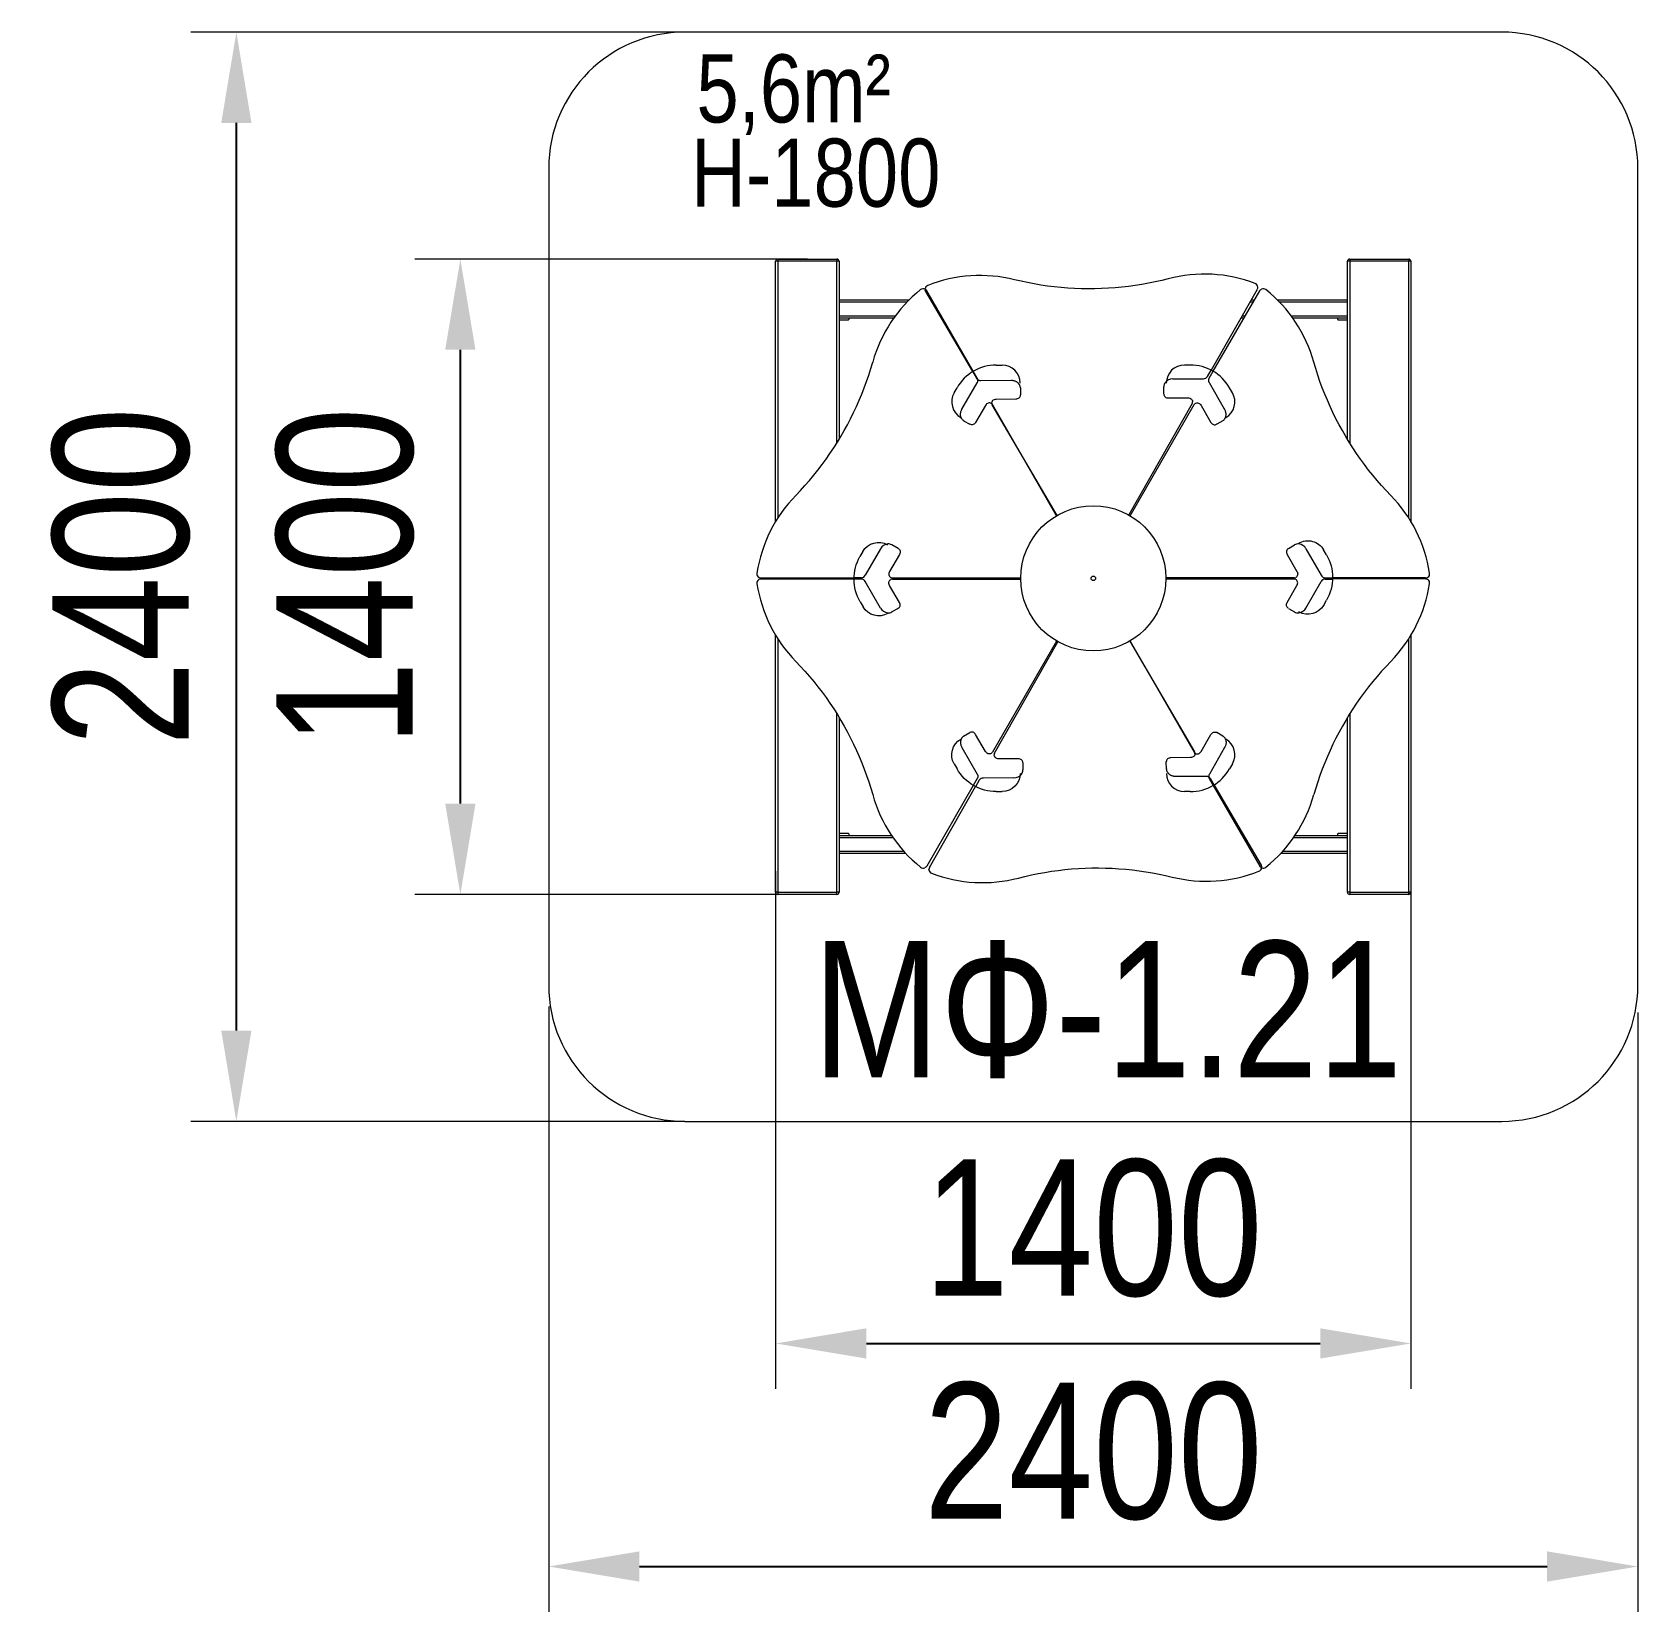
# Model space of a CAD drawing. Header units: millimetres. Extents: x -2254 to 1285, y -2199 to 1282.
import ezdxf

# ---------------------------------------------------------------- set-up
doc = ezdxf.new("R2010")
doc.units = ezdxf.units.MM
for name, color, linetype in [('DIKOM_АРТИКУЛ', 7, 'Continuous'), ('DIKOM_ЗОНА', 90, 'Continuous'), ('DIKOM_ОБЪЕКТ', 7, 'Continuous'), ('DIKOM_РАЗМЕР_ЗОНА', 7, 'Continuous'), ('DIKOM_РАЗМЕР_ОБЪЕКТА', 7, 'Continuous')]:
    doc.layers.add(name, color=color, linetype=linetype)
doc.styles.add('style1', font='arialbd.ttf', dxfattribs={"width": 0.8})
doc.dimstyles.new('1-50', dxfattribs={"dimtxt": 300, "dimasz": 200, "dimexe": 100, "dimexo": 0, "dimgap": 100, "dimtad": 1, "dimtxsty": 'style1', "dimcen": 200, "dimclrd": 7, "dimclre": 7, "dimclrt": 7, "dimadec": 1, "dimazin": 2, "dimtfac": 1, "dimtmove": 0, "dimatfit": 2, "dimfxl": 0, "dimlwd": 25, "dimlwe": 18, "dimarcsym": 0})

# ---------------------------------------------------------------- blocks, each defined once
blk = doc.blocks.new('*D1')
at = {"layer": 'Defpoints', "color": 0, "lineweight": 15, "transparency": 16777216}
for p in [(-1115.3, -865.1), (1284.7, -878.3), (1284.7, -2098.9)]:
    blk.add_point(p, dxfattribs=at)
at = {"layer": 'DIKOM_РАЗМЕР_ЗОНА', "color": 7, "lineweight": 18, "transparency": 16777216}
for p, q in [((-1115.3, -865.1), (-1115.3, -2198.9)), ((1284.7, -878.3), (1284.7, -2198.9))]:
    blk.add_line(p, q, dxfattribs=at)
at = {"layer": 'DIKOM_РАЗМЕР_ЗОНА', "color": 7, "lineweight": 25, "transparency": 16777216}
blk.add_line((-915.3, -2098.9), (1084.7, -2098.9), dxfattribs=at)
at = {"layer": 'DIKOM_РАЗМЕР_ЗОНА', "color": 7, "lineweight": 15, "transparency": 16777216}
for points in [[(-915.3, -2065.5), (-915.3, -2132.2), (-1115.3, -2098.9)], [(1084.7, -2065.5), (1084.7, -2132.2), (1284.7, -2098.9)]]:
    blk.add_solid(points, dxfattribs=at)
at = {"layer": 'DIKOM_РАЗМЕР_ЗОНА', "color": 7, "lineweight": 200, "transparency": 16777216, "insert": (84.7, -1845.7), "char_height": 300, "attachment_point": 5, "style": 'style1'}
blk.add_mtext('{\\fArial|b0|i0|c204|p34;2400}', dxfattribs=at)
blk = doc.blocks.new('*D2')
at = {"layer": 'Defpoints', "color": 0, "lineweight": 15, "transparency": 16777216}
for p in [(-1803.5, 1282), (-815.3, 1282), (-815.3, -1118)]:
    blk.add_point(p, dxfattribs=at)
at = {"layer": 'DIKOM_РАЗМЕР_ЗОНА', "color": 7, "lineweight": 18, "transparency": 16777216}
for p, q in [((-815.3, 1282), (-1903.5, 1282)), ((-815.3, -1118), (-1903.5, -1118))]:
    blk.add_line(p, q, dxfattribs=at)
at = {"layer": 'DIKOM_РАЗМЕР_ЗОНА', "color": 7, "lineweight": 25, "transparency": 16777216}
blk.add_line((-1803.5, -918), (-1803.5, 1082), dxfattribs=at)
at = {"layer": 'DIKOM_РАЗМЕР_ЗОНА', "color": 7, "lineweight": 15, "transparency": 16777216}
for points in [[(-1836.8, 1082), (-1770.2, 1082), (-1803.5, 1282)], [(-1836.8, -918), (-1770.2, -918), (-1803.5, -1118)]]:
    blk.add_solid(points, dxfattribs=at)
at = {"layer": 'DIKOM_РАЗМЕР_ЗОНА', "color": 7, "lineweight": 200, "transparency": 16777216, "insert": (-2056.7, 82), "char_height": 300, "attachment_point": 5, "rotation": 90, "style": 'style1'}
blk.add_mtext('{\\fArial|b0|i0|c204|p34;2400}', dxfattribs=at)
blk = doc.blocks.new('*D3')
at = {"layer": 'Defpoints', "color": 0, "linetype": 'Continuous', "lineweight": 15, "transparency": 16777216}
for p in [(784.7, -507.1), (-615.3, -567.1), (784.7, -1607.4)]:
    blk.add_point(p, dxfattribs=at)
at = {"layer": 'DIKOM_РАЗМЕР_ОБЪЕКТА', "color": 7, "linetype": 'Continuous', "lineweight": 18, "transparency": 16777216}
for p, q in [((784.7, -507.1), (784.7, -1707.4)), ((-615.3, -567.1), (-615.3, -1707.4))]:
    blk.add_line(p, q, dxfattribs=at)
at = {"layer": 'DIKOM_РАЗМЕР_ОБЪЕКТА', "color": 7, "linetype": 'Continuous', "lineweight": 25, "transparency": 16777216}
blk.add_line((-415.3, -1607.4), (584.7, -1607.4), dxfattribs=at)
at = {"layer": 'DIKOM_РАЗМЕР_ОБЪЕКТА', "color": 7, "linetype": 'Continuous', "lineweight": 15, "transparency": 16777216}
for points in [[(-415.3, -1574), (-415.3, -1640.7), (-615.3, -1607.4)], [(584.7, -1574), (584.7, -1640.7), (784.7, -1607.4)]]:
    blk.add_solid(points, dxfattribs=at)
at = {"layer": 'DIKOM_РАЗМЕР_ОБЪЕКТА', "color": 7, "linetype": 'Continuous', "lineweight": 40, "transparency": 16777216, "insert": (84.7, -1354.2), "char_height": 300, "attachment_point": 5, "style": 'style1'}
blk.add_mtext('{\\fArial|b0|i0|c204|p34;1400}', dxfattribs=at)
blk = doc.blocks.new('*D4')
at = {"layer": 'Defpoints', "color": 0, "linetype": 'Continuous', "lineweight": 15, "transparency": 16777216}
for p in [(-1309.9, 782), (-545.3, 782), (-545.3, -618)]:
    blk.add_point(p, dxfattribs=at)
at = {"layer": 'DIKOM_РАЗМЕР_ОБЪЕКТА', "color": 7, "linetype": 'Continuous', "lineweight": 18, "transparency": 16777216}
for p, q in [((-545.3, 782), (-1409.9, 782)), ((-545.3, -618), (-1409.9, -618))]:
    blk.add_line(p, q, dxfattribs=at)
at = {"layer": 'DIKOM_РАЗМЕР_ОБЪЕКТА', "color": 7, "linetype": 'Continuous', "lineweight": 25, "transparency": 16777216}
blk.add_line((-1309.9, -418), (-1309.9, 582), dxfattribs=at)
at = {"layer": 'DIKOM_РАЗМЕР_ОБЪЕКТА', "color": 7, "linetype": 'Continuous', "lineweight": 15, "transparency": 16777216}
for points in [[(-1343.3, 582), (-1276.6, 582), (-1309.9, 782)], [(-1343.3, -418), (-1276.6, -418), (-1309.9, -618)]]:
    blk.add_solid(points, dxfattribs=at)
at = {"layer": 'DIKOM_РАЗМЕР_ОБЪЕКТА', "color": 7, "linetype": 'Continuous', "lineweight": 40, "transparency": 16777216, "insert": (-1563.1, 82), "char_height": 300, "attachment_point": 5, "rotation": 90, "style": 'style1'}
blk.add_mtext('{\\fArial|b0|i0|c204|p34;1400}', dxfattribs=at)
blk = doc.blocks.new('ве')
at = {"color": 7, "linetype": 'Continuous', "lineweight": 15}
for p, q in [((28439.7, -217599.4), (28452.4, -217599.4)), ((28346.8, -217660.4), (28353.1, -217649.4))]:
    blk.add_line(p, q, dxfattribs=at)
for centre, radius, start, end in [((28439.7, -217699.4), 100, 90, 150), ((28452.4, -217639.4), 40, 0, 90), ((28381.4, -217680.4), 40, 150, 240)]:
    blk.add_arc(centre, radius, start, end, dxfattribs=at)

msp = doc.modelspace()

# ---------------------------------------------------------------- linework, layer by layer
at = {"layer": 'DIKOM_ЗОНА', "color": 3, "lineweight": 15}
msp.add_lwpolyline([(1284.727, -818.026), (1284.727, 981.974, 0.41421356), (984.727, 1281.974), (-815.273, 1281.974, 0.41421356), (-1115.273, 981.974), (-1115.273, -818.026, 0.41421356), (-815.273, -1118.026), (984.727, -1118.026, 0.41421356)], format="xyb", close=True, dxfattribs=at)
at = {"layer": 'DIKOM_ОБЪЕКТ', "color": 7, "linetype": 'Continuous', "lineweight": 15}
for p, q in [((-610.273, 781.974), (-480.273, 781.974)), ((-610.273, 781.974), (-610.273, 776.974)), ((-480.273, 781.974), (-480.273, 776.974)), ((649.727, 781.974), (779.727, 781.974)), ((649.727, 781.974), (649.727, 776.974)), ((779.727, 781.974), (779.727, 776.974)), ((-610.273, 776.974), (-615.273, 776.974)), ((-615.273, 203.526), (-615.273, 776.974)), ((-480.273, 776.974), (-610.273, 776.974)), ((-610.273, 776.974), (-610.273, 211.585)), ((-475.273, 776.974), (-480.273, 776.974)), ((-480.273, 376.622), (-480.273, 776.974)), ((-475.273, 776.974), (-475.273, 384.788)), ((649.727, 776.974), (644.727, 776.974)), ((644.727, 384.788), (644.727, 776.974)), ((779.727, 776.974), (649.727, 776.974)), ((649.727, 776.974), (649.727, 376.622)), ((784.727, 776.974), (779.727, 776.974)), ((779.727, 211.585), (779.727, 776.974)), ((784.727, 776.974), (784.727, 203.526)), ((-285.497, 715.417), (-285.93, 715.667)), ((-285.792, 715.245), (-285.796, 715.745)), ((-180.981, 533.858), (-284.508, 710.591)), ((-179.675, 534.618), (-282.087, 712)), ((445.966, 715.195), (344.674, 537.171)), ((349.129, 534.618), (451.541, 712)), ((447.188, 720.365), (447.191, 719.865)), ((454.951, 715.417), (455.384, 715.667)), ((-475.273, 691.974), (-320.873, 691.974)), ((-325.773, 686.974), (-475.273, 686.974)), ((-273.603, 691.974), (-270.525, 691.974)), ((-267.638, 686.974), (-270.674, 686.974)), ((437.092, 686.974), (429.909, 686.974)), ((432.754, 691.974), (439.979, 691.974)), ((490.327, 691.974), (644.727, 691.974)), ((490.327, 691.974), (644.727, 691.974)), ((644.727, 686.974), (495.227, 686.974)), ((644.727, 686.974), (495.227, 686.974)), ((-475.273, 656.974), (-351.124, 656.974)), ((-475.273, 656.974), (-351.124, 656.974)), ((-354.763, 651.974), (-475.273, 651.974)), ((-475.273, 647.974), (-454.773, 647.974)), ((-453.273, 649.474), (-453.273, 651.974)), ((-354.763, 651.974), (-453.273, 651.974)), ((-253.101, 656.974), (-250.318, 656.974)), ((-247.431, 651.974), (-250.172, 651.974)), ((416.885, 651.974), (409.995, 651.974)), ((412.84, 656.974), (419.772, 656.974)), ((520.578, 656.974), (644.727, 656.974)), ((644.727, 651.974), (524.217, 651.974)), ((622.727, 651.974), (622.727, 649.474)), ((624.227, 647.974), (644.727, 647.974)), ((-172.118, 518.727), (-180.981, 533.858)), ((-170.907, 519.431), (-179.675, 534.618)), ((298.347, 548.472), (285.667, 548.472)), ((336.193, 523.22), (344.261, 537.4)), ((340.361, 519.431), (349.129, 534.618)), ((-204.665, 451.089), (-171.005, 509.389)), ((-96.023, 514.271), (-163.341, 513.846)), ((-75.923, 498.514), (-75.825, 482.926)), ((240.169, 484.917), (240.07, 500.506)), ((259.961, 517.952), (327.279, 518.376)), ((374.119, 451.089), (340.459, 509.389)), ((391.289, 487.491), (384.949, 498.472)), ((4.831, 217.096), (-137.951, 460.841)), ((3.752, 216.468), (-137.491, 461.108)), ((-129.086, 473.43), (-85.767, 473.703)), ((-75.825, 482.926), (-75.822, 482.426)), ((302.568, 463.617), (162.87, 218.092)), ((165.702, 216.468), (306.945, 461.108)), ((250.226, 475.82), (293.545, 476.093)), ((-200.91, 425.827), (-187.41, 418.033)), ((-152.817, 459.629), (-174.477, 422.113)), ((322.271, 459.629), (343.931, 422.113)), ((370.364, 425.827), (356.864, 418.033)), ((-187.41, 418.033), (-186.977, 417.783)), ((356.864, 418.033), (356.431, 417.783)), ((-383.91, 143.503), (-417.57, 85.202)), ((-345.41, 144.369), (-358.91, 152.163)), ((514.864, 144.369), (528.364, 152.163)), ((553.364, 143.503), (587.024, 85.202)), ((-342.477, 131.128), (-364.137, 93.612)), ((511.931, 131.128), (533.591, 93.612)), ((-652.429, 80.872), (-651.996, 80.622)), ((-652.429, 75.685), (-651.996, 75.935)), ((-647.331, 79.378), (-442.508, 79.378)), ((-647.331, 77.18), (-442.508, 77.18)), ((-615.273, 77.18), (-615.273, 79.378)), ((-610.273, 79.378), (-610.273, 77.18)), ((-480.273, 77.18), (-480.273, 79.378)), ((-475.273, 79.378), (-475.273, 77.18)), ((-426.188, 79.85), (-442.503, 79.85)), ((-426.188, 76.708), (-442.503, 76.708)), ((-383.91, 13.055), (-417.57, 71.355)), ((-357.755, 79.6), (-75.269, 79.6)), ((-357.755, 76.958), (-75.269, 76.958)), ((527.209, 79.6), (244.723, 79.6)), ((527.209, 76.958), (244.723, 76.958)), ((553.364, 13.055), (587.024, 71.355)), ((595.642, 79.85), (611.957, 79.85)), ((595.642, 76.708), (611.957, 76.708)), ((816.785, 79.378), (611.962, 79.378)), ((816.785, 77.18), (611.962, 77.18)), ((644.727, 77.18), (644.727, 79.378)), ((649.727, 79.378), (649.727, 77.18)), ((779.727, 77.18), (779.727, 79.378)), ((784.727, 79.378), (784.727, 77.18)), ((821.883, 80.872), (821.45, 80.622)), ((821.883, 75.685), (821.45, 75.935)), ((-342.477, 25.429), (-364.137, 62.945)), ((511.931, 25.429), (533.591, 62.945)), ((-345.41, 12.189), (-358.91, 4.394)), ((514.864, 12.189), (528.364, 4.394)), ((-615.273, -613.041), (-615.273, -46.968)), ((-610.273, -55.028), (-610.273, -618.026)), ((3.752, -59.911), (-137.491, -304.551)), ((-132.779, -306.864), (6.92, -61.339)), ((164.958, -60.343), (307.74, -304.088)), ((165.702, -59.911), (306.945, -304.551)), ((779.727, -618.026), (779.727, -55.028)), ((784.727, -46.968), (784.727, -613.044)), ((-480.273, -618.026), (-480.273, -220.065)), ((-480.273, -613.026), (-480.273, -220.065)), ((-475.273, -228.23), (-475.273, -484.026)), ((-475.273, -228.23), (-475.273, -613.026)), ((644.727, -613.026), (644.727, -228.23)), ((644.727, -484.026), (644.727, -228.23)), ((649.727, -220.065), (649.727, -613.026)), ((649.727, -220.065), (649.727, -618.026)), ((-200.91, -269.27), (-187.41, -261.475)), ((-187.41, -261.475), (-186.977, -261.225)), ((-152.817, -303.071), (-174.477, -265.556)), ((322.271, -303.071), (343.931, -265.556)), ((356.864, -261.475), (356.431, -261.225)), ((370.364, -269.27), (356.864, -261.475)), ((-204.665, -294.531), (-171.005, -352.832)), ((298.875, -316.678), (255.556, -316.951)), ((374.119, -294.531), (340.459, -352.832)), ((-80.437, -319.068), (-123.756, -319.341)), ((-70.379, -328.165), (-70.281, -343.753)), ((245.614, -326.174), (245.611, -325.674)), ((245.713, -341.762), (245.614, -326.174)), ((-179.675, -378.06), (-282.087, -555.442)), ((-276.177, -558.443), (-174.885, -380.418)), ((-170.907, -362.874), (-179.675, -378.06)), ((-166.404, -366.467), (-174.472, -380.647)), ((-90.172, -361.199), (-157.49, -361.624)), ((265.812, -357.518), (333.131, -357.094)), ((340.361, -362.874), (349.129, -378.06)), ((341.907, -361.975), (350.77, -377.106)), ((349.129, -378.06), (451.541, -555.442)), ((350.77, -377.106), (454.298, -553.839)), ((-454.773, -484.026), (-475.273, -484.026)), ((-475.273, -488.026), (-359.874, -488.026)), ((-356.451, -493.026), (-475.273, -493.026)), ((-356.451, -493.026), (-475.273, -493.026)), ((-453.273, -488.026), (-453.273, -485.526)), ((-453.273, -488.026), (-359.874, -488.026)), ((644.727, -493.026), (525.905, -493.026)), ((529.328, -488.026), (644.727, -488.026)), ((622.727, -485.526), (622.727, -488.026)), ((644.727, -484.026), (624.227, -484.026)), ((-475.273, -523.026), (-332.634, -523.026)), ((-475.273, -523.026), (-332.634, -523.026)), ((-328.042, -528.026), (-475.273, -528.026)), ((-328.042, -528.026), (-475.273, -528.026)), ((644.727, -528.026), (497.496, -528.026)), ((502.088, -523.026), (644.727, -523.026)), ((-285.497, -558.86), (-285.93, -559.11)), ((-277.399, -563.612), (-277.402, -563.112)), ((454.951, -558.86), (455.384, -559.11)), ((455.582, -558.493), (455.585, -558.993)), ((-610.273, -613.026), (-615.273, -613.026)), ((-610.273, -613.026), (-480.273, -613.026)), ((-480.273, -618.026), (-610.273, -618.026)), ((-475.273, -613.026), (-480.273, -613.026)), ((649.727, -613.026), (644.727, -613.026)), ((649.727, -613.026), (779.727, -613.026)), ((649.727, -613.026), (649.727, -618.026)), ((779.727, -618.026), (649.727, -618.026)), ((784.727, -613.026), (779.727, -613.026)), ((779.727, -613.026), (779.727, -618.026))]:
    msp.add_line(p, q, dxfattribs=at)
at = {"layer": 'DIKOM_ОБЪЕКТ', "color": 7, "linetype": 'Continuous', "lineweight": 15, "flags": 128}
for points in [[(249.953, 738.597), (235.6, 735.011), (221.148, 731.734), (206.608, 728.771), (191.988, 726.121), (177.297, 723.787), (162.544, 721.77), (147.738, 720.072), (132.889, 718.693), (118.005, 717.635), (103.097, 716.898), (88.172, 716.482), (73.241, 716.388), (58.312, 716.615), (43.395, 717.165), (28.5, 718.036), (13.634, 719.227), (-1.192, 720.738), (-15.969, 722.569), (-30.688, 724.718), (-45.341, 727.183), (-59.917, 729.963), (-74.408, 733.057), (-88.806, 736.462)], [(-570.737, 261.318), (-560.521, 272.019), (-550.527, 282.959), (-540.761, 294.131), (-531.227, 305.528), (-521.934, 317.143), (-512.885, 328.968), (-504.087, 340.997), (-495.545, 353.222), (-487.265, 365.634), (-479.251, 378.228), (-471.509, 390.994), (-464.043, 403.925), (-456.859, 417.013), (-449.959, 430.25), (-443.35, 443.627), (-437.034, 457.137), (-431.016, 470.77), (-425.299, 484.519), (-419.887, 498.375), (-414.784, 512.33), (-409.992, 526.374), (-405.514, 540.499), (-401.354, 554.697)], [(740.191, 261.318), (729.975, 272.019), (719.981, 282.959), (710.215, 294.131), (700.681, 305.528), (691.388, 317.143), (682.339, 328.968), (673.541, 340.997), (664.999, 353.222), (656.719, 365.634), (648.705, 378.228), (640.963, 390.994), (633.497, 403.925), (626.313, 417.013), (619.413, 430.25), (612.804, 443.627), (606.488, 457.137), (600.47, 470.77), (594.753, 484.519), (589.341, 498.375), (584.238, 512.33), (579.446, 526.374), (574.968, 540.499), (570.808, 554.697)], [(-140.317, 463.959), (-141.467, 464.499), (-143.193, 464.919), (-145.007, 464.942), (-146.834, 464.567), (-148.598, 463.811), (-150.226, 462.703), (-151.652, 461.289), (-152.817, 459.629)], [(-139.031, 464.707), (-138.932, 465.973), (-138.443, 467.681), (-137.566, 469.269), (-136.338, 470.671), (-134.807, 471.83), (-133.039, 472.698), (-131.105, 473.239), (-129.086, 473.43)], [(-85.767, 473.703), (-83.817, 473.882), (-81.944, 474.386), (-80.221, 475.198), (-78.712, 476.284), (-77.477, 477.604), (-76.562, 479.107), (-76.003, 480.735), (-75.822, 482.426)], [(240.172, 484.417), (240.375, 482.729), (240.954, 481.108), (241.887, 479.617), (243.139, 478.312), (244.661, 477.245), (246.395, 476.456), (248.274, 475.975), (250.226, 475.82)], [(293.545, 476.093), (295.567, 475.928), (297.507, 475.411), (299.286, 474.566), (300.831, 473.427), (302.077, 472.04), (302.974, 470.463), (303.484, 468.761), (303.599, 467.496)], [(309.771, 463.959), (310.921, 464.499), (312.647, 464.919), (314.461, 464.942), (316.288, 464.567), (318.052, 463.811), (319.68, 462.703), (321.106, 461.289), (322.271, 459.629)], [(-174.477, 422.113), (-175.597, 420.507), (-176.961, 419.128), (-178.519, 418.031), (-180.209, 417.257), (-181.968, 416.837), (-183.726, 416.785), (-185.418, 417.104), (-186.977, 417.783)], [(343.931, 422.113), (345.051, 420.507), (346.415, 419.128), (347.973, 418.031), (349.663, 417.257), (351.422, 416.837), (353.18, 416.785), (354.872, 417.104), (356.431, 417.783)], [(-344.977, 144.119), (-343.61, 143.108), (-342.488, 141.802), (-341.653, 140.253), (-341.138, 138.52), (-340.963, 136.669), (-341.135, 134.772), (-341.646, 132.901), (-342.477, 131.128)], [(514.431, 144.119), (513.064, 143.108), (511.942, 141.802), (511.107, 140.253), (510.592, 138.52), (510.417, 136.669), (510.589, 134.772), (511.1, 132.901), (511.931, 131.128)], [(-364.137, 93.612), (-364.993, 91.773), (-365.503, 89.832), (-365.649, 87.867), (-365.422, 85.961), (-364.833, 84.192), (-363.906, 82.633), (-362.679, 81.348), (-361.637, 80.622)], [(-364.137, 62.945), (-364.993, 64.784), (-365.503, 66.726), (-365.649, 68.69), (-365.422, 70.596), (-364.833, 72.365), (-363.906, 73.925), (-362.679, 75.209), (-361.637, 75.935)], [(533.591, 93.612), (534.447, 91.773), (534.957, 89.832), (535.103, 87.867), (534.876, 85.961), (534.287, 84.192), (533.36, 82.633), (532.133, 81.348), (531.091, 80.622)], [(533.591, 62.945), (534.447, 64.784), (534.957, 66.726), (535.103, 68.69), (534.876, 70.596), (534.287, 72.365), (533.36, 73.925), (532.133, 75.209), (531.091, 75.935)], [(-344.977, 12.439), (-343.61, 13.45), (-342.488, 14.755), (-341.653, 16.304), (-341.138, 18.037), (-340.963, 19.888), (-341.135, 21.785), (-341.646, 23.656), (-342.477, 25.429)], [(514.431, 12.439), (513.064, 13.45), (511.942, 14.755), (511.107, 16.304), (510.592, 18.037), (510.417, 19.888), (510.589, 21.785), (511.1, 23.656), (511.931, 25.429)], [(-570.737, -104.76), (-560.521, -115.462), (-550.527, -126.402), (-540.761, -137.574), (-531.227, -148.971), (-521.934, -160.586), (-512.885, -172.411), (-504.087, -184.44), (-495.545, -196.664), (-487.265, -209.077), (-479.251, -221.67), (-471.509, -234.437), (-464.043, -247.368), (-456.859, -260.456), (-449.959, -273.693), (-443.35, -287.07), (-437.034, -300.579), (-431.016, -314.213), (-425.299, -327.962), (-419.887, -341.818), (-414.784, -355.773), (-409.992, -369.817), (-405.514, -383.942), (-401.354, -398.139)], [(740.191, -104.76), (729.975, -115.462), (719.981, -126.402), (710.215, -137.574), (700.681, -148.971), (691.388, -160.586), (682.339, -172.411), (673.541, -184.44), (664.999, -196.664), (656.719, -209.077), (648.705, -221.67), (640.963, -234.437), (633.497, -247.368), (626.313, -260.456), (619.413, -273.693), (612.804, -287.07), (606.488, -300.579), (600.47, -314.213), (594.753, -327.962), (589.341, -341.818), (584.238, -355.773), (579.446, -369.817), (574.968, -383.942), (570.808, -398.139)], [(-174.477, -265.556), (-175.597, -263.949), (-176.961, -262.571), (-178.519, -261.474), (-180.209, -260.7), (-181.968, -260.279), (-183.726, -260.228), (-185.418, -260.547), (-186.977, -261.225)], [(343.931, -265.556), (345.051, -263.949), (346.415, -262.571), (347.973, -261.474), (349.663, -260.7), (351.422, -260.279), (353.18, -260.228), (354.872, -260.547), (356.431, -261.225)], [(-140.317, -307.402), (-141.467, -307.941), (-143.193, -308.361), (-145.007, -308.385), (-146.834, -308.01), (-148.598, -307.253), (-150.226, -306.145), (-151.652, -304.732), (-152.817, -303.071)], [(-123.756, -319.341), (-125.777, -319.175), (-127.718, -318.659), (-129.497, -317.814), (-131.042, -316.674), (-132.288, -315.287), (-133.185, -313.711), (-133.695, -312.009), (-133.81, -310.744)], [(255.556, -316.951), (253.607, -317.129), (251.734, -317.634), (250.01, -318.445), (248.501, -319.532), (247.266, -320.852), (246.352, -322.355), (245.793, -323.983), (245.611, -325.674)], [(308.82, -307.955), (308.721, -309.221), (308.232, -310.929), (307.356, -312.517), (306.127, -313.919), (304.597, -315.078), (302.828, -315.946), (300.895, -316.486), (298.875, -316.678)], [(309.771, -307.402), (310.921, -307.941), (312.647, -308.361), (314.461, -308.385), (316.288, -308.01), (318.052, -307.253), (319.68, -306.145), (321.106, -304.732), (322.271, -303.071)], [(-70.383, -327.665), (-70.585, -325.977), (-71.165, -324.356), (-72.098, -322.864), (-73.35, -321.56), (-74.872, -320.493), (-76.606, -319.703), (-78.485, -319.222), (-80.437, -319.068)], [(-80.163, -581.845), (-65.81, -578.258), (-51.359, -574.982), (-36.819, -572.018), (-22.199, -569.369), (-7.508, -567.035), (7.245, -565.018), (22.051, -563.32), (36.9, -561.941), (51.784, -560.883), (66.693, -560.145), (81.617, -559.73), (96.548, -559.635), (111.477, -559.863), (126.394, -560.413), (141.29, -561.283), (156.155, -562.475), (170.981, -563.986), (185.758, -565.817), (200.478, -567.965), (215.13, -570.431), (229.706, -573.211), (244.198, -576.305), (258.595, -579.71)]]:
    msp.add_lwpolyline(points, dxfattribs=at)
at = {"layer": 'DIKOM_ОБЪЕКТ', "color": 7, "linetype": 'Continuous', "lineweight": 15}
for radius in [160, 5]:
    msp.add_circle((84.727, 78.472), radius, dxfattribs=at)
for centre, radius, start, end in [((-610.273, 776.974), 5, 90, 180), ((-480.273, 776.974), 5, 0, 90), ((649.727, 776.974), 5, 90, 180), ((779.727, 776.974), 5, 0, 90), ((-164.428, 431.753), 313.953, 76.062023, 111.595169), ((329.398, 434.661), 314.147, 69.13836, 104.648732), ((-99.116, 469.736), 313.953, 128.765902, 164.299048), ((-289.972, 707.962), 8.71, 63.817732, 131.072229), ((-277.1, 715.448), 8.71, 109.288842, 176.543339), ((438.515, 719.983), 8.68, 2.264015, 71.494231), ((439.493, 719.834), 7.698, 330.000175, 0.226605), ((459.426, 707.962), 8.71, 48.927771, 116.182268), ((268.57, 469.736), 313.953, 15.700952, 51.234098), ((-454.773, 649.474), 1.5, 270, 0), ((624.227, 649.474), 1.5, 180, 270), ((285.667, 508.472), 40, 90, 180), ((298.347, 448.472), 100, 30, 90), ((255.73, 500.51), 15.659, 144.674535, 180.014221), ((259.583, 497.281), 20.674, 88.953495, 143.550532), ((327.487, 528.617), 10.243, 268.836235, 328.200238), ((-144.181, 457.302), 7.697, 29.636058, 59.868579), ((-131.335, 464.773), 7.697, 180.492492, 210.725014), ((295.903, 467.466), 7.697, 329.997129, 0.22965), ((313.635, 457.302), 7.697, 120.131421, 150.363942), ((356.648, 467.491), 40, 300, 30), ((-345.856, 41.961), 314.147, 135.712339, 171.222711), ((515.31, 41.961), 314.147, 8.777289, 44.287661), ((-365.758, 133.609), 20.674, 96.810539, 151.407576), ((-366.658, 138.554), 15.659, 60.34685, 95.686536), ((536.112, 138.554), 15.659, 84.313464, 119.65315), ((535.212, 133.609), 20.674, 28.592424, 83.189461), ((-647.808, 88.222), 8.68, 168.86684, 238.097056), ((-647.808, 68.336), 8.68, 121.902944, 191.13316), ((-648.163, 87.298), 7.698, 240.134466, 270.360897), ((-648.163, 69.259), 7.698, 89.639103, 119.865534), ((-426.574, 90.086), 10.243, 272.160833, 331.524836), ((-426.574, 66.471), 10.243, 28.475164, 87.839167), ((-357.804, 87.296), 7.697, 240.131421, 270.363942), ((-357.804, 69.261), 7.697, 89.636058, 119.868579), ((527.258, 87.296), 7.697, 269.636058, 299.868579), ((527.258, 69.261), 7.697, 60.131421, 90.363942), ((596.028, 90.086), 10.243, 208.475164, 267.839167), ((596.028, 66.471), 10.243, 92.160833, 151.524836), ((817.617, 87.298), 7.698, 269.639103, 299.865534), ((817.617, 69.259), 7.698, 60.134466, 90.360897), ((817.262, 88.222), 8.68, 301.902944, 11.13316), ((817.262, 68.336), 8.68, 348.86684, 58.097056), ((-345.856, 114.597), 314.147, 188.777289, 224.287661), ((515.31, 114.597), 314.147, 315.712339, 351.222711), ((-365.758, 22.949), 20.674, 208.592424, 263.189461), ((-366.658, 18.003), 15.659, 264.313464, 299.65315), ((536.112, 18.003), 15.659, 240.34685, 275.686536), ((535.212, 22.949), 20.674, 276.810539, 331.407576), ((-144.181, -300.745), 7.697, 300.131421, 330.363942), ((-126.113, -310.713), 7.697, 149.997129, 180.22965), ((313.635, -300.745), 7.697, 209.636058, 239.868579), ((301.124, -308.021), 7.697, 0.492492, 30.725014), ((-89.794, -340.529), 20.674, 268.953495, 323.550532), ((-85.94, -343.757), 15.659, 324.674535, 0.014221), ((-157.698, -371.865), 10.243, 88.836235, 148.200238), ((-99.116, -313.179), 313.953, 195.700952, 231.234098), ((268.57, -313.179), 313.953, 308.765902, 344.299048), ((-454.773, -485.526), 1.5, 0, 90), ((624.227, -485.526), 1.5, 90, 180), ((-289.972, -551.405), 8.71, 228.927771, 296.182268), ((-269.704, -563.082), 7.698, 150.000175, 180.226605), ((-268.726, -563.23), 8.68, 182.264015, 251.494231), ((446.889, -558.696), 8.71, 289.288842, 356.543339), ((459.426, -551.405), 8.71, 243.817732, 311.072229), ((-159.609, -277.909), 314.147, 249.13836, 284.648732), ((334.217, -275.001), 313.953, 256.062023, 291.595169), ((-610.273, -613.026), 5, 180, 270), ((-480.273, -613.026), 5, 270, 0), ((649.727, -613.026), 5, 180, 270), ((779.727, -613.026), 5, 270, 0)]:
    msp.add_arc(centre, radius, start, end, dxfattribs=at)
for points, knots in [([(-284.508, 710.591), (-284.774, 711.11), (-285.306, 712.15), (-285.718, 713.712), (-285.748, 714.726), (-285.761, 715.155)], [0, 0, 0, 0, 0.36446266, 0.73103723, 1, 1, 1, 1]), ([(-282.087, 712), (-282.406, 712.487), (-283.047, 713.464), (-284.201, 714.594), (-285.068, 715.122), (-285.434, 715.345)], [0, 0, 0, 0, 0.36446266, 0.73103723, 1, 1, 1, 1]), ([(451.541, 712), (451.86, 712.487), (452.501, 713.464), (453.655, 714.594), (454.522, 715.122), (454.888, 715.345)], [0, 0, 0, 0, 0.36446266, 0.73103723, 1, 1, 1, 1]), ([(-163.341, 513.846), (-163.85, 513.865), (-164.966, 513.905), (-166.653, 514.311), (-168.341, 515.027), (-169.867, 516.045), (-171.166, 517.28), (-171.809, 518.258), (-172.118, 518.727)], [0, 0, 0, 0, 0.14471808, 0.31705835, 0.49084334, 0.66518562, 0.83909212, 1, 1, 1, 1]), ([(-171.005, 509.389), (-170.769, 509.841), (-170.253, 510.83), (-169.771, 512.498), (-169.559, 514.318), (-169.689, 516.148), (-170.12, 517.889), (-170.652, 518.93), (-170.907, 519.431)], [0, 0, 0, 0, 0.14471808, 0.31705835, 0.49084334, 0.66518562, 0.83909212, 1, 1, 1, 1]), ([(-78.914, 506.494), (-78.942, 506.536), (-79.36, 507.168), (-80.425, 508.284), (-82.098, 509.791), (-84.012, 511.102), (-86.1, 512.211), (-88.34, 513.099), (-90.695, 513.752), (-93.087, 514.15), (-94.877, 514.27), (-95.841, 514.27), (-96.023, 514.271)], [0, 0, 0, 0, 0.00891743, 0.13385883, 0.25710692, 0.37908476, 0.50016256, 0.62062632, 0.7406799, 0.86045987, 0.97365377, 1, 1, 1, 1]), ([(-75.92, 498.014), (-75.928, 498.304), (-75.953, 499.275), (-76.207, 500.921), (-76.827, 502.911), (-77.706, 504.789), (-78.523, 505.943), (-78.914, 506.494)], [0, 0, 0, 0, 0.09890792, 0.33148561, 0.56294787, 0.7912847, 1, 1, 1, 1]), ([(340.459, 509.389), (340.223, 509.841), (339.707, 510.83), (339.225, 512.498), (339.013, 514.318), (339.143, 516.148), (339.574, 517.889), (340.106, 518.93), (340.361, 519.431)], [0, 0, 0, 0, 0.14471808, 0.31705835, 0.49084334, 0.66518562, 0.83909212, 1, 1, 1, 1]), ([(-206.367, 432.372), (-206.389, 432.417), (-206.732, 433.094), (-207.176, 434.571), (-207.658, 436.771), (-207.85, 439.083), (-207.782, 441.446), (-207.446, 443.831), (-206.849, 446.202), (-206.011, 448.477), (-205.231, 450.092), (-204.755, 450.931), (-204.665, 451.089)], [0, 0, 0, 0, 0.00891743, 0.13385883, 0.25710692, 0.37908476, 0.50016256, 0.62062632, 0.7406799, 0.86045987, 0.97365377, 1, 1, 1, 1]), ([(-200.477, 425.577), (-200.725, 425.727), (-201.557, 426.23), (-202.861, 427.264), (-204.285, 428.786), (-205.482, 430.479), (-206.081, 431.76), (-206.367, 432.372)], [0, 0, 0, 0, 0.09890792, 0.33148561, 0.56294787, 0.7912847, 1, 1, 1, 1]), ([(369.931, 425.577), (370.179, 425.727), (371.011, 426.23), (372.315, 427.264), (373.739, 428.786), (374.936, 430.479), (375.535, 431.76), (375.821, 432.372)], [0, 0, 0, 0, 0.09890792, 0.33148561, 0.56294787, 0.7912847, 1, 1, 1, 1]), ([(375.821, 432.372), (375.843, 432.417), (376.186, 433.094), (376.63, 434.571), (377.112, 436.771), (377.304, 439.083), (377.236, 441.446), (376.9, 443.831), (376.303, 446.202), (375.465, 448.477), (374.685, 450.092), (374.209, 450.931), (374.119, 451.089)], [0, 0, 0, 0, 0.00891743, 0.13385883, 0.25710692, 0.37908476, 0.50016256, 0.62062632, 0.7406799, 0.86045987, 0.97365377, 1, 1, 1, 1]), ([(-206.367, -275.815), (-206.389, -275.86), (-206.732, -276.536), (-207.176, -278.014), (-207.658, -280.214), (-207.85, -282.525), (-207.782, -284.888), (-207.446, -287.274), (-206.849, -289.644), (-206.011, -291.92), (-205.231, -293.535), (-204.755, -294.373), (-204.665, -294.531)], [0, 0, 0, 0, 0.00891743, 0.13385883, 0.25710692, 0.37908476, 0.50016256, 0.62062632, 0.7406799, 0.86045987, 0.97365377, 1, 1, 1, 1]), ([(-200.477, -269.02), (-200.725, -269.17), (-201.557, -269.672), (-202.861, -270.706), (-204.285, -272.229), (-205.482, -273.922), (-206.081, -275.203), (-206.367, -275.815)], [0, 0, 0, 0, 0.09890792, 0.33148561, 0.56294787, 0.7912847, 1, 1, 1, 1]), ([(369.931, -269.02), (370.179, -269.17), (371.011, -269.672), (372.315, -270.706), (373.739, -272.229), (374.936, -273.922), (375.535, -275.203), (375.821, -275.815)], [0, 0, 0, 0, 0.09890792, 0.33148561, 0.56294787, 0.7912847, 1, 1, 1, 1]), ([(375.821, -275.815), (375.843, -275.86), (376.186, -276.536), (376.63, -278.014), (377.112, -280.214), (377.304, -282.525), (377.236, -284.888), (376.9, -287.274), (376.303, -289.644), (375.465, -291.92), (374.685, -293.535), (374.209, -294.373), (374.119, -294.531)], [0, 0, 0, 0, 0.00891743, 0.13385883, 0.25710692, 0.37908476, 0.50016256, 0.62062632, 0.7406799, 0.86045987, 0.97365377, 1, 1, 1, 1]), ([(-171.005, -352.832), (-170.769, -353.284), (-170.253, -354.273), (-169.771, -355.941), (-169.559, -357.761), (-169.689, -359.591), (-170.12, -361.331), (-170.652, -362.373), (-170.907, -362.874)], [0, 0, 0, 0, 0.14471808, 0.31705835, 0.49084334, 0.66518562, 0.83909212, 1, 1, 1, 1]), ([(245.709, -341.262), (245.717, -341.552), (245.743, -342.523), (245.997, -344.168), (246.616, -346.158), (247.495, -348.036), (248.313, -349.19), (248.703, -349.741)], [0, 0, 0, 0, 0.09890792, 0.33148561, 0.56294787, 0.7912847, 1, 1, 1, 1]), ([(248.703, -349.741), (248.731, -349.783), (249.149, -350.416), (250.214, -351.532), (251.888, -353.039), (253.802, -354.349), (255.889, -355.459), (258.129, -356.346), (260.485, -356.999), (262.877, -357.397), (264.667, -357.517), (265.63, -357.518), (265.812, -357.518)], [0, 0, 0, 0, 0.00891743, 0.13385883, 0.25710692, 0.37908476, 0.50016256, 0.62062632, 0.7406799, 0.86045987, 0.97365377, 1, 1, 1, 1]), ([(340.459, -352.832), (340.223, -353.284), (339.707, -354.273), (339.225, -355.941), (339.013, -357.761), (339.143, -359.591), (339.574, -361.331), (340.106, -362.373), (340.361, -362.874)], [0, 0, 0, 0, 0.14471808, 0.31705835, 0.49084334, 0.66518562, 0.83909212, 1, 1, 1, 1]), ([(333.131, -357.094), (333.64, -357.113), (334.755, -357.153), (336.443, -357.559), (338.13, -358.274), (339.656, -359.292), (340.956, -360.528), (341.598, -361.505), (341.907, -361.975)], [0, 0, 0, 0, 0.14471808, 0.31705835, 0.49084334, 0.66518562, 0.83909212, 1, 1, 1, 1]), ([(-282.087, -555.442), (-282.406, -555.93), (-283.047, -556.907), (-284.201, -558.037), (-285.068, -558.564), (-285.434, -558.788)], [0, 0, 0, 0, 0.36446266, 0.73103723, 1, 1, 1, 1]), ([(451.541, -555.442), (451.86, -555.93), (452.501, -556.907), (453.655, -558.037), (454.522, -558.564), (454.888, -558.788)], [0, 0, 0, 0, 0.36446266, 0.73103723, 1, 1, 1, 1]), ([(454.298, -553.839), (454.563, -554.357), (455.096, -555.397), (455.507, -556.959), (455.537, -557.974), (455.55, -558.403)], [0, 0, 0, 0, 0.36446266, 0.73103723, 1, 1, 1, 1])]:
    msp.add_open_spline(points, degree=3, knots=knots, dxfattribs=at)

# ---------------------------------------------------------------- block references
msp.add_blockref('ве', (-28568.624, 218147.888), dxfattribs=at)
at = {"layer": 'DIKOM_ОБЪЕКТ', "color": 7, "linetype": 'Continuous', "lineweight": 15, "xscale": -1}
for p, rotation in [((-202775.684, -84909.401), 120.2166560199729), ((202945.138, 85066.344), 300.2166560199729), ((-28568.624, -217990.945), 180)]:
    msp.add_blockref('ве', p, dxfattribs=dict(at, rotation=rotation))
at = {"layer": 'DIKOM_ОБЪЕКТ', "color": 7, "linetype": 'Continuous', "lineweight": 15, "rotation": 180}
msp.add_blockref('ве', (28738.078, -217990.945), dxfattribs=at)

# ---------------------------------------------------------------- texts
at = {"layer": 'DIKOM_АРТИКУЛ', "insert": (-532.841, -720.783), "char_height": 300, "attachment_point": 1, "style": 'style1'}
msp.add_mtext_dynamic_manual_height_columns('{\\fArial|b0|i0|c204|p34;MФ-1.21}', width=1262.06014, gutter_width=20, heights=[0], dxfattribs=at)
at = {"layer": 'DIKOM_РАЗМЕР_ОБЪЕКТА', "char_height": 150, "attachment_point": 1, "style": 'style1'}
for s, width, insert in [('{\\fArial|b0|i0|c204|p34;5,6m²}', 474.54166, (-789.75, 1232.845)), ('{\\fArial|b0|i0|c204|p34;H-1800}', 646.04638, (-801.787, 1047.322))]:
    msp.add_mtext_dynamic_manual_height_columns(s, width=width, gutter_width=20, heights=[0], dxfattribs=dict(at, insert=insert))

# ---------------------------------------------------------------- dimensions: what is measured, and where the dimension line sits
at = {"layer": 'DIKOM_РАЗМЕР_ЗОНА', "color": 3, "lineweight": 200}
dim = msp.add_linear_dim(base=(-1803.507, 1281.974), p1=(-815.273, -1118.026), p2=(-815.273, 1281.974), angle=90, text='{\\fArial|b0|i0|c204|p34;<>}', dimstyle='1-50', dxfattribs=at)
dim.commit()
dim.dimension.update_dxf_attribs({"geometry": '*D2', "text_midpoint": (-1803.507, 81.974), "dimtype": 160})
dim = msp.add_linear_dim(base=(1284.727, -2098.858), p1=(-1115.273, -865.087), p2=(1284.727, -878.318), text='{\\fArial|b0|i0|c204|p34;<>}', dimstyle='1-50', dxfattribs=at)
dim.commit()
dim.dimension.update_dxf_attribs({"geometry": '*D1', "text_midpoint": (84.727, -2098.858), "dimtype": 160})
at = {"layer": 'DIKOM_РАЗМЕР_ОБЪЕКТА', "color": 7, "linetype": 'Continuous', "lineweight": 40}
dim = msp.add_linear_dim(base=(-1309.946, 781.974), p1=(-545.273, -618.026), p2=(-545.273, 781.974), angle=90, text='{\\fArial|b0|i0|c204|p34;<>}', dimstyle='1-50', dxfattribs=at)
dim.commit()
dim.dimension.update_dxf_attribs({"geometry": '*D4', "text_midpoint": (-1309.946, 81.974), "dimtype": 160})
dim = msp.add_linear_dim(base=(784.727, -1607.381), p1=(-615.273, -567.088), p2=(784.727, -507.057), text='{\\fArial|b0|i0|c204|p34;<>}', dimstyle='1-50', dxfattribs=at)
dim.commit()
dim.dimension.update_dxf_attribs({"geometry": '*D3', "text_midpoint": (84.727, -1607.381), "dimtype": 160})

doc.saveas('drawing.dxf')
